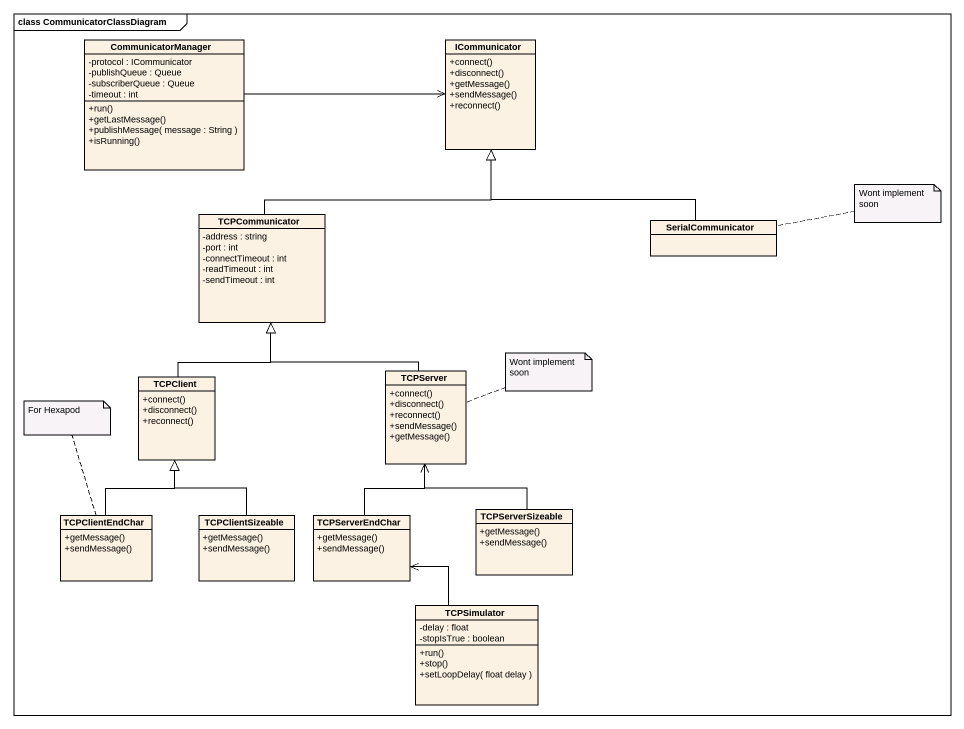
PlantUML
@startuml
mainframe class CommunicatorClassDiagram
hide circle
hide empty members
skinparam classAttributeIconSize 0
class CommunicatorManager {
  -protocol : ICommunicator
  -publishQueue : Queue
  -subscriberQueue : Queue
  -timeout : int
  +run()
  +getLastMessage()
  +publishMessage( message : String )
  +isRunning()
}
class ICommunicator {
  +connect()
  +disconnect()
  +getMessage()
  +sendMessage()
  +reconnect()
}
class TCPCommunicator {
  -address : string
  -port : int
  -connectTimeout : int
  -readTimeout : int
  -sendTimeout : int
}
class SerialCommunicator
class TCPClient {
  +connect()
  +disconnect()
  +reconnect()
}
class TCPServer {
  +connect()
  +disconnect()
  +reconnect()
  +sendMessage()
  +getMessage()
}
class TCPClientEndChar {
  +getMessage()
  +sendMessage()
}
class TCPClientSizeable {
  +getMessage()
  +sendMessage()
}
class TCPServerEndChar {
  +getMessage()
  +sendMessage()
}
class TCPServerSizeable {
  +getMessage()
  +sendMessage()
}
class TCPSimulator {
  -delay : float
  -stopIsTrue : boolean
  +run()
  +stop()
  +setLoopDelay( float delay )
}
CommunicatorManager -right-> ICommunicator
TCPCommunicator -up-|> ICommunicator
SerialCommunicator -up-|> ICommunicator
TCPClient -up-|> TCPCommunicator
TCPServer -up-|> TCPCommunicator
TCPClientEndChar -up-|> TCPClient
TCPClientSizeable -up-|> TCPClient
TCPServerEndChar -up-> TCPServer
TCPServerSizeable -up-> TCPServer
TCPSimulator -up-> TCPServerEndChar
note right of SerialCommunicator : Wont implement soon
note right of TCPServer : Wont implement soon
note top of TCPClientEndChar : For Hexapod
@enduml
